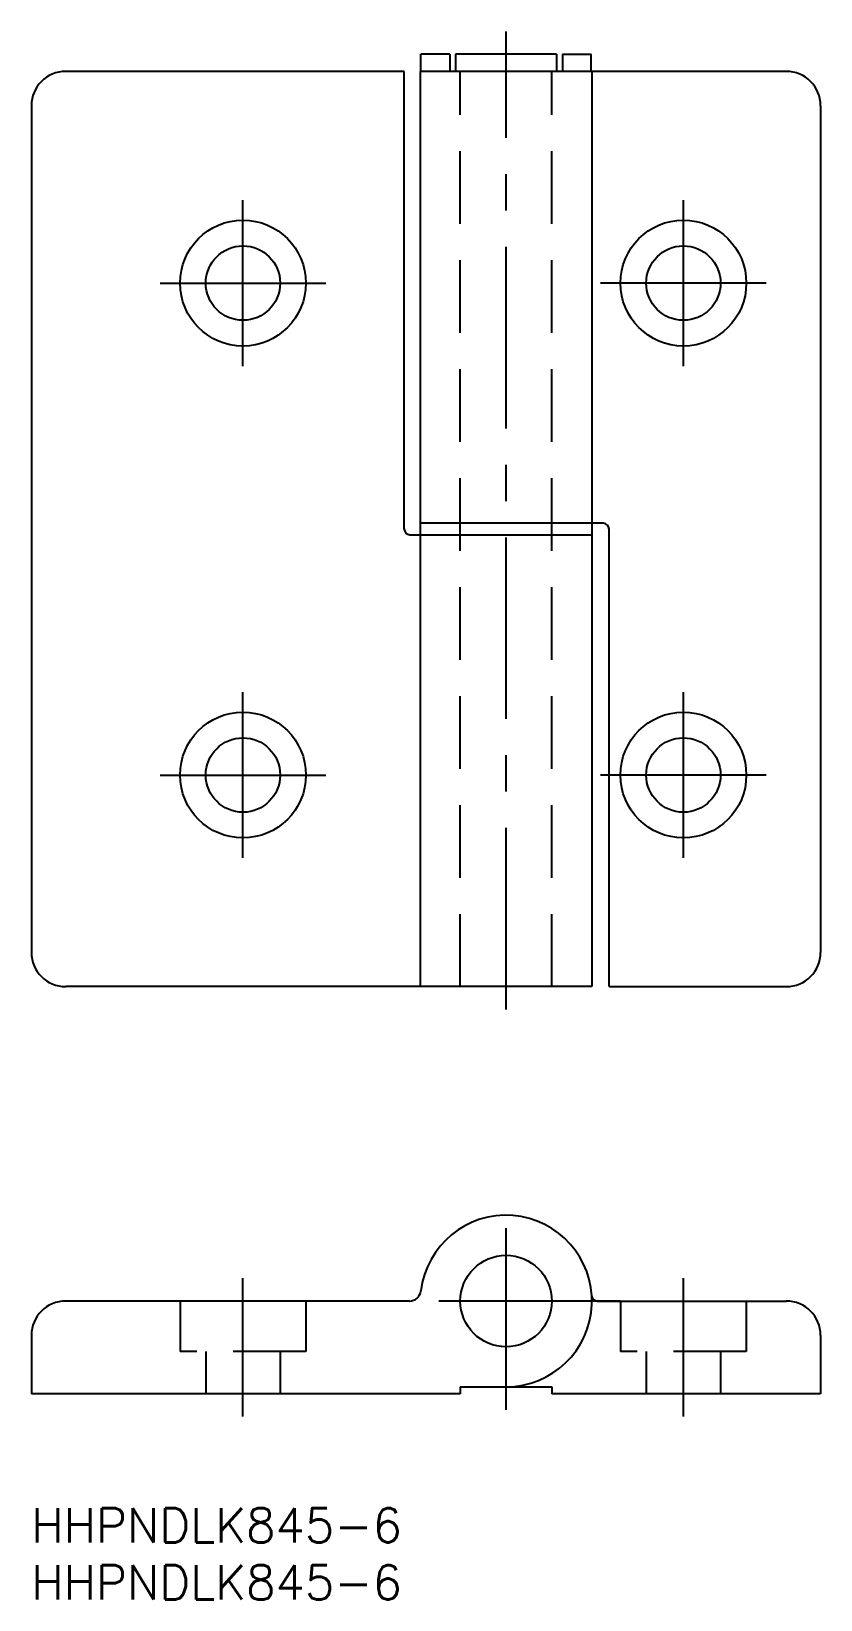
# Model space of a CAD drawing. Extents: x 0 to 69, y -8 to 129.
import ezdxf

# ---------------------------------------------------------------- set-up
doc = ezdxf.new("R2010")
doc.units = 0
doc.header["$LTSCALE"] = 0.5
doc.linetypes.add('CENTER', pattern=[50.8, 31.75, -6.35, 6.35, -6.35])
doc.linetypes.add('DASHED', pattern=[19.05, 12.7, -6.35])
for name, color, linetype in [('MSM_CENTER', 1, 'CENTER'), ('MSM_CONTINUOUS', 7, 'CONTINUOUS'), ('MSM_DASHED', 4, 'DASHED'), ('MSM_PART_NUMBER', 7, 'CONTINUOUS')]:
    doc.layers.add(name, color=color, linetype=linetype)
doc.styles.get("Standard").update_dxf_attribs({"font": 'txt.shx', "height": 3, "bigfont": 'bigfont.shx'})

# ---------------------------------------------------------------- blocks, each defined once
blk = doc.blocks.new('*U4')
at = {"layer": 'MSM_PART_NUMBER'}
blk.add_text('HHPNDLK845-6', height=3, dxfattribs=at).set_placement((0, -3))
blk = doc.blocks.new('*U5')
at = {"layer": 'MSM_PART_NUMBER'}
blk.add_text('HHPNDLK845-6', height=3, dxfattribs=at).set_placement((0, -8))

msp = doc.modelspace()

# ---------------------------------------------------------------- linework, layer by layer
at = {"layer": 'MSM_CENTER'}
for p, q in [((41.5, 43.58), (41.5, 129.08)), ((18.5, 99.83), (18.5, 114.33)), ((57, 99.83), (57, 114.33)), ((11.25, 107.08), (25.75, 107.08)), ((64.25, 107.08), (49.75, 107.08)), ((18.5, 56.83), (18.5, 71.33)), ((57, 56.83), (57, 71.33)), ((11.25, 64.08), (25.75, 64.08)), ((64.25, 64.08), (49.75, 64.08)), ((41.5, 8.6), (41.5, 27.6)), ((18.5, 8), (18.5, 20.1)), ((57, 8), (57, 20.1)), ((51.5, 18.1), (18.5, 18.1))]:
    msp.add_line(p, q, dxfattribs=at)
at = {"layer": 'MSM_CONTINUOUS'}
for p, q in [((34.06, 125.58), (34.06, 127.08)), ((36.58, 127.08), (34.06, 127.08)), ((36.58, 127.08), (36.58, 125.58)), ((45.92, 127.08), (37.08, 127.08)), ((37.08, 127.08), (37.08, 125.58)), ((45.92, 127.08), (45.92, 125.58)), ((46.42, 127.08), (48.94, 127.08)), ((46.42, 127.08), (46.42, 125.58)), ((48.94, 125.58), (48.94, 127.08)), ((32.6, 125.58), (3, 125.58)), ((32.6, 85.58), (32.6, 125.58)), ((34, 125.58), (34, 45.58)), ((66, 125.58), (34, 125.58)), ((49, 125.58), (49, 45.58)), ((0, 122.58), (0, 48.58)), ((69, 122.58), (69, 48.58)), ((33.1, 85.08), (49, 85.08)), ((50, 86.08), (34, 86.08)), ((50.5, 45.58), (50.5, 85.58)), ((49, 45.58), (3, 45.58)), ((50.5, 45.58), (66, 45.58)), ((33.06, 18.1), (3, 18.1)), ((49.48, 18.1), (66, 18.1)), ((0, 15.1), (0, 10)), ((69, 15.1), (69, 10)), ((37.5, 10), (0, 10)), ((37.5, 10.6), (45.5, 10.6)), ((37.5, 10.6), (37.5, 10)), ((45.5, 10.6), (45.5, 10)), ((69, 10), (45.5, 10))]:
    msp.add_line(p, q, dxfattribs=at)
for centre, radius in [((18.5, 107.08), 5.5), ((57, 107.08), 5.5), ((18.5, 107.08), 3.25), ((57, 107.08), 3.25), ((18.5, 64.08), 5.5), ((57, 64.08), 5.5), ((18.5, 64.08), 3.25), ((57, 64.08), 3.25), ((41.5, 18.1), 4)]:
    msp.add_circle(centre, radius, dxfattribs=at)
for centre, radius, start, end in [((3, 122.58), 3, 90, 180), ((66, 122.58), 3, 0, 90), ((33.1, 85.58), 0.5, 180, 270), ((50, 85.58), 0.5, 0, 90), ((3, 48.58), 3, 180, 270), ((66, 48.58), 3, 270, 0), ((41.5, 18.1), 7.5, 270, 173.2437), ((3, 15.1), 3, 90, 180), ((33.06, 19.1), 1, 270, 353.2437), ((49.48, 18.6), 0.5, 183.5833, 270), ((66, 15.1), 3, 0, 90)]:
    msp.add_arc(centre, radius, start, end, dxfattribs=at)
at = {"layer": 'MSM_DASHED'}
for p, q in [((37.5, 45.58), (37.5, 125.58)), ((45.5, 45.58), (45.5, 125.58)), ((13, 18.1), (13, 13.7)), ((24, 18.1), (24, 13.7)), ((51.5, 18.1), (51.5, 13.7)), ((62.5, 18.1), (62.5, 13.7)), ((24, 13.7), (13, 13.7)), ((15.25, 13.7), (15.25, 10)), ((21.75, 13.7), (21.75, 10)), ((62.5, 13.7), (51.5, 13.7)), ((53.75, 13.7), (53.75, 10)), ((60.25, 13.7), (60.25, 10))]:
    msp.add_line(p, q, dxfattribs=at)

# ---------------------------------------------------------------- block references
at = {"layer": 'MSM_CONTINUOUS'}
for name in ['*U4', '*U5']:
    msp.add_blockref(name, (0, 0), dxfattribs=at)

doc.saveas('drawing.dxf')
